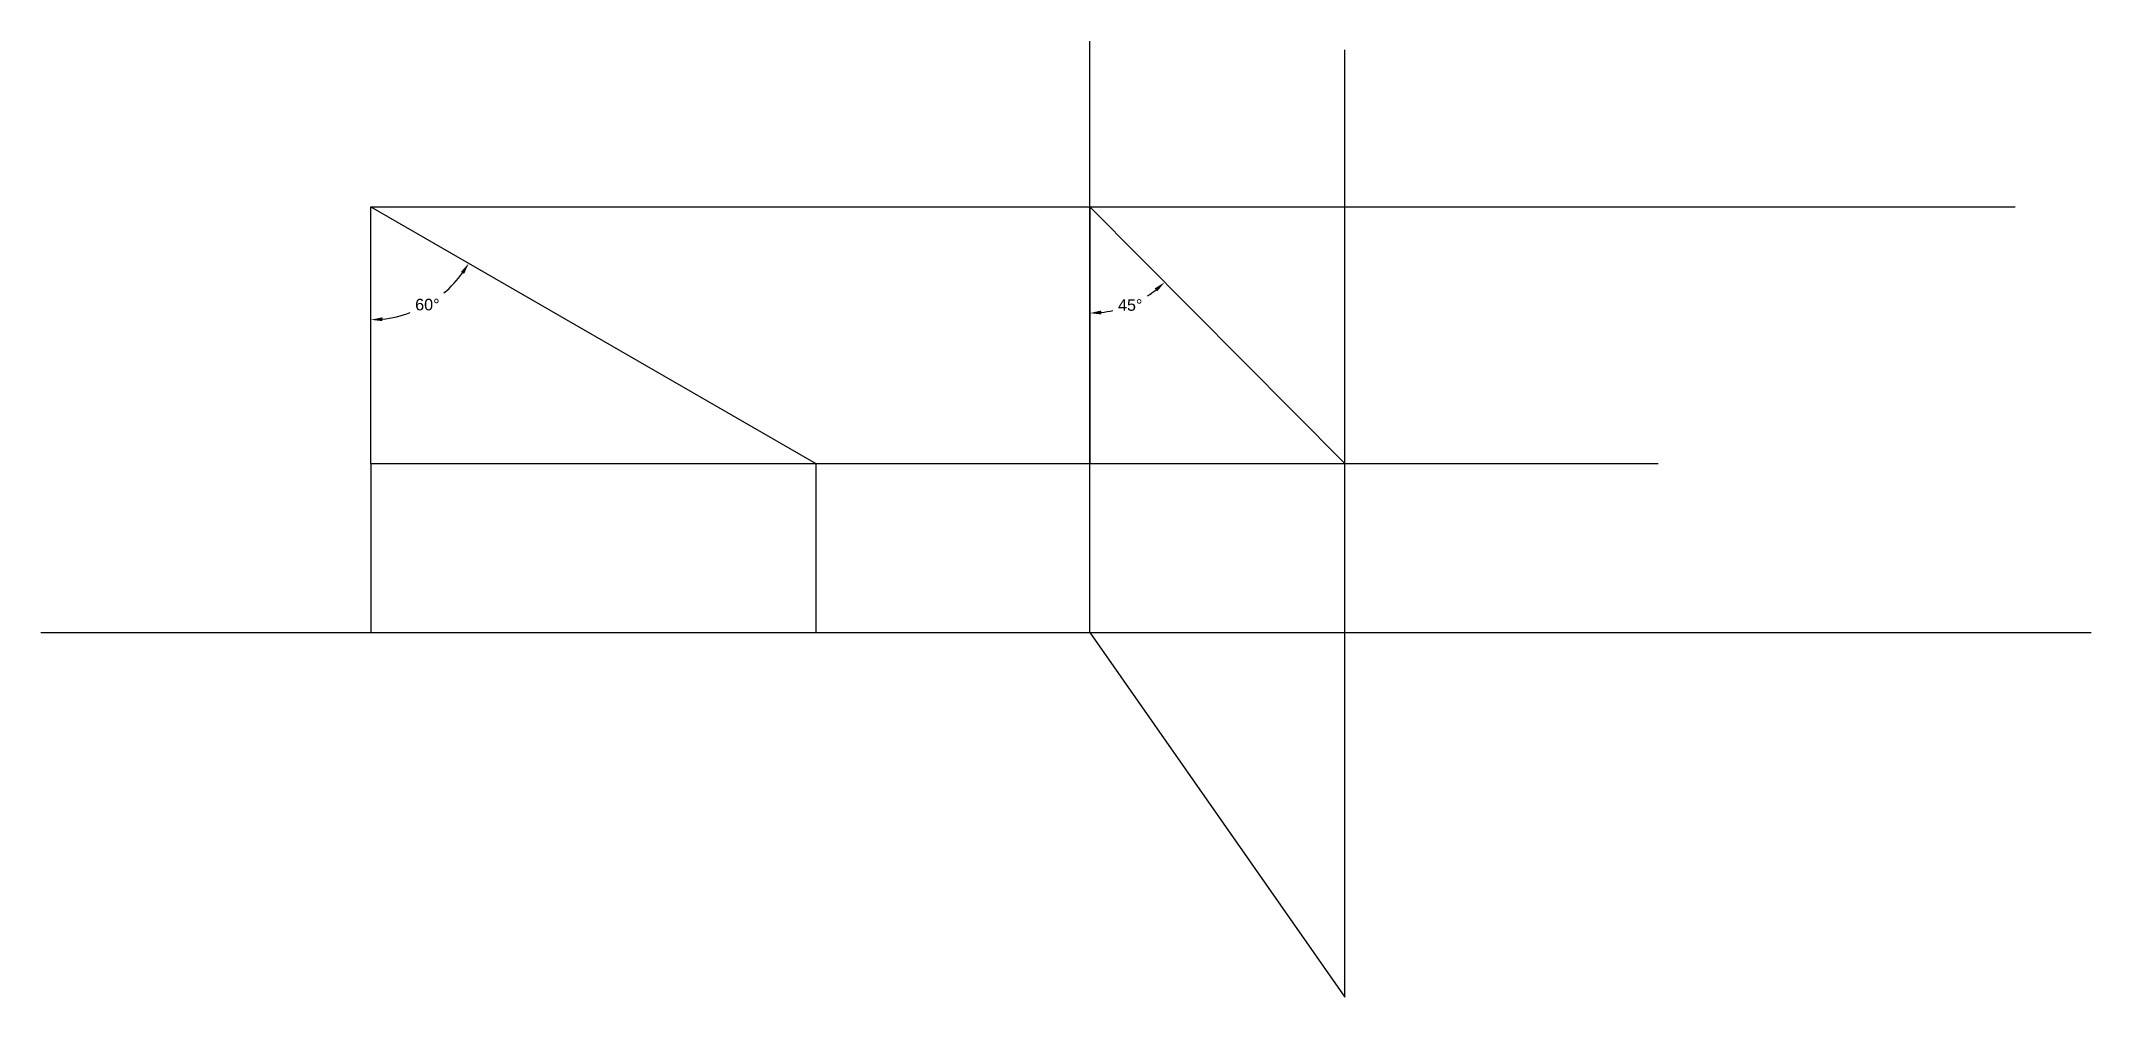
# Model space of a CAD drawing. Header units: millimetres. Extents: x 37 to 356, y 42 to 191.
import ezdxf

# ---------------------------------------------------------------- set-up
doc = ezdxf.new("R2010")
doc.units = ezdxf.units.MM
doc.header["$MEASUREMENT"] = 0
doc.styles.get("Standard").update_dxf_attribs({"font": 'arial.ttf'})
doc.dimstyles.get("Standard").update_dxf_attribs({"dimscale": 10, "dimtxt": 0.18, "dimasz": 0.18, "dimexe": 0.18, "dimexo": 0.0625, "dimgap": 0.09, "dimtad": 0, "dimtih": 1, "dimtoh": 1, "dimdec": 0, "dimzin": 0, "dimdsep": 46, "dimtxsty": 'Standard', "dimcen": 0.09, "dimadec": 0, "dimazin": 0, "dimtfac": 1, "dimtdec": 0, "dimtofl": 0, "dimtmove": 0, "dimatfit": 3, "dimfxl": 1, "dimtolj": 1, "dimtzin": 0, "dimarcsym": 0})

# ---------------------------------------------------------------- blocks, each defined once
blk = doc.blocks.new('*D2')
at = {"color": 0, "lineweight": -2, "transparency": 16777216}
for start, end in [(310.2924, 324.1423), (275.8577, 290.3887)]:
    blk.add_arc((87.93, 164.87), 17.61, start, end, dxfattribs=at)
at = {"color": 0, "transparency": 16777216}
for points in [[(101.95, 154.71), (102.45, 154.39), (103.18, 156.06)], [(89.74, 147.05), (89.71, 147.64), (87.93, 147.25)]]:
    blk.add_solid(points, dxfattribs=at)
at = {"layer": 'Defpoints', "color": 0, "transparency": 16777216}
for p in [(87.93, 164.87), (87.93, 164.87), (93.95, 148.32), (87.93, 124.87), (157.21, 124.87)]:
    blk.add_point(p, dxfattribs=at)
at = {"color": 0, "transparency": 16777216, "insert": (96.73, 149.61), "char_height": 1.8, "attachment_point": 5}
blk.add_mtext('\\A1;60°', dxfattribs=at)
blk = doc.blocks.new('*D3')
at = {"color": 0, "lineweight": -2, "transparency": 16777216}
for start, end in [(302.9685, 308.5868), (276.2253, 282.6009)]:
    blk.add_arc((199.89, 164.87), 16.57, start, end, dxfattribs=at)
at = {"color": 0, "transparency": 16777216}
for points in [[(210.02, 152.14), (210.42, 151.69), (211.57, 153.11)], [(201.7, 148.09), (201.67, 148.69), (199.89, 148.29)]]:
    blk.add_solid(points, dxfattribs=at)
at = {"layer": 'Defpoints', "color": 0, "transparency": 16777216}
for p in [(199.89, 164.87), (199.89, 164.87), (204.16, 148.85), (199.89, 124.87), (239.62, 124.87)]:
    blk.add_point(p, dxfattribs=at)
at = {"color": 0, "transparency": 16777216, "insert": (206.2, 149.54), "char_height": 1.8, "attachment_point": 5}
blk.add_mtext('\\A1;45°', dxfattribs=at)

msp = doc.modelspace()

# ---------------------------------------------------------------- linework, layer by layer
at = {"color": 244, "true_color": 0x991b1e}
for p, q in [((199.89, 98.54), (199.89, 190.67)), ((239.62, 41.79), (239.62, 189.31)), ((87.93, 124.87), (87.93, 98.54)), ((157.21, 124.87), (157.21, 98.54))]:
    msp.add_line(p, q, dxfattribs=at)
for p, q in [((87.93, 124.87), (87.93, 164.87)), ((87.93, 164.87), (157.21, 124.87)), ((87.93, 124.87), (157.21, 124.87)), ((36.55, 98.54), (355.85, 98.54))]:
    msp.add_line(p, q)
at = {"color": 114, "true_color": 0x139b48}
for p, q in [((87.93, 164.87), (344.04, 164.87)), ((157.21, 124.87), (288.42, 124.87))]:
    msp.add_line(p, q, dxfattribs=at)
at = {"color": 7}
for p, q in [((199.89, 164.87), (199.89, 124.87)), ((239.62, 124.87), (199.89, 164.87)), ((199.89, 124.87), (239.62, 124.87))]:
    msp.add_line(p, q, dxfattribs=at)
at = {"color": 30, "true_color": 0xf8991e}
msp.add_line((199.89, 98.54), (239.62, 41.79), dxfattribs=at)

# ---------------------------------------------------------------- dimensions: what is measured, and where the dimension line sits
dim = msp.add_angular_dim_2l(base=(93.95, 148.32), line1=((87.93, 164.87), (157.21, 124.87)), line2=((87.93, 124.87), (87.93, 164.87)), dimstyle='Standard')
dim.commit()
dim.dimension.update_dxf_attribs({"geometry": '*D2', "text_midpoint": (96.73, 149.61)})
at = {"color": 7}
dim = msp.add_angular_dim_2l(base=(204.16, 148.85), line1=((199.89, 164.87), (199.89, 124.87)), line2=((239.62, 124.87), (199.89, 164.87)), dimstyle='Standard', dxfattribs=at)
dim.commit()
dim.dimension.update_dxf_attribs({"geometry": '*D3', "text_midpoint": (206.2, 149.54)})

doc.saveas('drawing.dxf')
